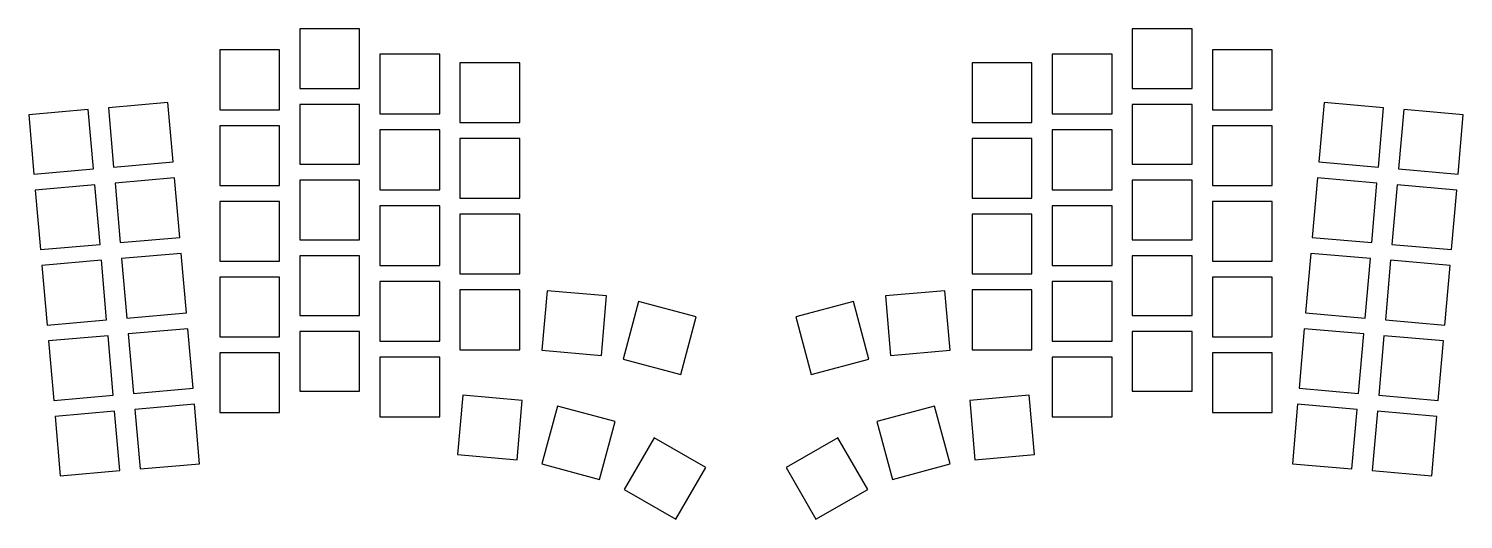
# Model space of a CAD drawing. Header units: millimetres. Extents: x 86 to 422, y -168 to -53.
import ezdxf

# ---------------------------------------------------------------- set-up
doc = ezdxf.new("R2010")
doc.units = ezdxf.units.MM

msp = doc.modelspace()

# ---------------------------------------------------------------- linework, layer by layer
for p, q in [((163.76, -52.75), (149.76, -52.75)), ((149.76, -52.75), (149.76, -66.75)), ((163.76, -66.75), (163.76, -52.75)), ((358.76, -52.75), (344.76, -52.75)), ((344.76, -52.75), (344.76, -66.75)), ((358.76, -66.75), (358.76, -52.75)), ((145.01, -57.75), (131.01, -57.75)), ((131.01, -57.75), (131.01, -71.75)), ((145.01, -71.75), (145.01, -57.75)), ((182.51, -58.75), (168.51, -58.75)), ((168.51, -58.75), (168.51, -72.75)), ((182.51, -72.75), (182.51, -58.75)), ((340.01, -58.75), (326.01, -58.75)), ((326.01, -58.75), (326.01, -72.75)), ((340.01, -72.75), (340.01, -58.75)), ((377.51, -57.75), (363.51, -57.75)), ((363.51, -57.75), (363.51, -71.75)), ((377.51, -71.75), (377.51, -57.75)), ((201.26, -60.75), (187.26, -60.75)), ((187.26, -60.75), (187.26, -74.75)), ((201.26, -74.75), (201.26, -60.75)), ((321.26, -60.75), (307.26, -60.75)), ((307.26, -60.75), (307.26, -74.75)), ((321.26, -74.75), (321.26, -60.75)), ((149.76, -66.75), (163.76, -66.75)), ((344.76, -66.75), (358.76, -66.75)), ((118.85, -70.05), (104.91, -71.27)), ((120.07, -84), (118.85, -70.05)), ((163.76, -70.5), (149.76, -70.5)), ((149.76, -70.5), (149.76, -84.5)), ((163.76, -84.5), (163.76, -70.5)), ((358.76, -70.5), (344.76, -70.5)), ((344.76, -70.5), (344.76, -84.5)), ((358.76, -84.5), (358.76, -70.5)), ((389.67, -70.05), (388.45, -84)), ((403.62, -71.27), (389.67, -70.05)), ((100.18, -71.69), (86.23, -72.91)), ((86.23, -72.91), (87.45, -86.85)), ((101.4, -85.63), (100.18, -71.69)), ((104.91, -71.27), (106.13, -85.22)), ((131.01, -71.75), (145.01, -71.75)), ((168.51, -72.75), (182.51, -72.75)), ((326.01, -72.75), (340.01, -72.75)), ((363.51, -71.75), (377.51, -71.75)), ((402.4, -85.22), (403.62, -71.27)), ((408.35, -71.69), (407.13, -85.63)), ((422.3, -72.91), (408.35, -71.69)), ((421.08, -86.85), (422.3, -72.91)), ((145.01, -75.5), (131.01, -75.5)), ((131.01, -75.5), (131.01, -89.5)), ((145.01, -89.5), (145.01, -75.5)), ((182.51, -76.5), (168.51, -76.5)), ((168.51, -76.5), (168.51, -90.5)), ((182.51, -90.5), (182.51, -76.5)), ((187.26, -74.75), (201.26, -74.75)), ((307.26, -74.75), (321.26, -74.75)), ((340.01, -76.5), (326.01, -76.5)), ((326.01, -76.5), (326.01, -90.5)), ((340.01, -90.5), (340.01, -76.5)), ((377.51, -75.5), (363.51, -75.5)), ((363.51, -75.5), (363.51, -89.5)), ((377.51, -89.5), (377.51, -75.5)), ((201.26, -78.5), (187.26, -78.5)), ((187.26, -78.5), (187.26, -92.5)), ((201.26, -92.5), (201.26, -78.5)), ((321.26, -78.5), (307.26, -78.5)), ((307.26, -78.5), (307.26, -92.5)), ((321.26, -92.5), (321.26, -78.5)), ((106.13, -85.22), (120.07, -84)), ((388.45, -84), (402.4, -85.22)), ((87.45, -86.85), (101.4, -85.63)), ((149.76, -84.5), (163.76, -84.5)), ((344.76, -84.5), (358.76, -84.5)), ((407.13, -85.63), (421.08, -86.85)), ((101.72, -89.37), (87.78, -90.59)), ((87.78, -90.59), (89, -104.54)), ((102.94, -103.32), (101.72, -89.37)), ((120.4, -87.74), (106.45, -88.96)), ((106.45, -88.96), (107.67, -102.9)), ((121.62, -101.68), (120.4, -87.74)), ((131.01, -89.5), (145.01, -89.5)), ((163.76, -88.25), (149.76, -88.25)), ((149.76, -88.25), (149.76, -102.25)), ((163.76, -102.25), (163.76, -88.25)), ((168.51, -90.5), (182.51, -90.5)), ((326.01, -90.5), (340.01, -90.5)), ((358.76, -88.25), (344.76, -88.25)), ((344.76, -88.25), (344.76, -102.25)), ((358.76, -102.25), (358.76, -88.25)), ((363.51, -89.5), (377.51, -89.5)), ((388.13, -87.74), (386.91, -101.68)), ((402.07, -88.96), (388.13, -87.74)), ((400.85, -102.9), (402.07, -88.96)), ((406.8, -89.37), (405.58, -103.32)), ((420.75, -90.59), (406.8, -89.37)), ((419.53, -104.54), (420.75, -90.59)), ((145.01, -93.25), (131.01, -93.25)), ((131.01, -93.25), (131.01, -107.25)), ((145.01, -107.25), (145.01, -93.25)), ((187.26, -92.5), (201.26, -92.5)), ((307.26, -92.5), (321.26, -92.5)), ((377.51, -93.25), (363.51, -93.25)), ((363.51, -93.25), (363.51, -107.25)), ((377.51, -107.25), (377.51, -93.25)), ((182.51, -94.25), (168.51, -94.25)), ((168.51, -94.25), (168.51, -108.25)), ((182.51, -108.25), (182.51, -94.25)), ((201.26, -96.25), (187.26, -96.25)), ((187.26, -96.25), (187.26, -110.25)), ((201.26, -110.25), (201.26, -96.25)), ((321.26, -96.25), (307.26, -96.25)), ((307.26, -96.25), (307.26, -110.25)), ((321.26, -110.25), (321.26, -96.25)), ((340.01, -94.25), (326.01, -94.25)), ((326.01, -94.25), (326.01, -108.25)), ((340.01, -108.25), (340.01, -94.25)), ((89, -104.54), (102.94, -103.32)), ((107.67, -102.9), (121.62, -101.68)), ((149.76, -102.25), (163.76, -102.25)), ((344.76, -102.25), (358.76, -102.25)), ((386.91, -101.68), (400.85, -102.9)), ((405.58, -103.32), (419.53, -104.54)), ((103.27, -107.05), (89.32, -108.27)), ((104.49, -121), (103.27, -107.05)), ((121.95, -105.42), (108, -106.64)), ((108, -106.64), (109.22, -120.58)), ((123.17, -119.36), (121.95, -105.42)), ((131.01, -107.25), (145.01, -107.25)), ((163.76, -106), (149.76, -106)), ((149.76, -106), (149.76, -120)), ((163.76, -120), (163.76, -106)), ((358.76, -106), (344.76, -106)), ((344.76, -106), (344.76, -120)), ((358.76, -120), (358.76, -106)), ((363.51, -107.25), (377.51, -107.25)), ((386.58, -105.42), (385.36, -119.36)), ((400.52, -106.64), (386.58, -105.42)), ((399.3, -120.58), (400.52, -106.64)), ((405.26, -107.05), (404.04, -121)), ((419.2, -108.27), (405.26, -107.05)), ((89.32, -108.27), (90.54, -122.22)), ((168.51, -108.25), (182.51, -108.25)), ((187.26, -110.25), (201.26, -110.25)), ((307.26, -110.25), (321.26, -110.25)), ((326.01, -108.25), (340.01, -108.25)), ((417.98, -122.22), (419.2, -108.27)), ((145.01, -111), (131.01, -111)), ((131.01, -111), (131.01, -125)), ((145.01, -125), (145.01, -111)), ((182.51, -112), (168.51, -112)), ((168.51, -112), (168.51, -126)), ((182.51, -126), (182.51, -112)), ((201.26, -114), (187.26, -114)), ((187.26, -114), (187.26, -128)), ((201.26, -128), (201.26, -114)), ((207.65, -114.17), (206.43, -128.11)), ((221.6, -115.39), (207.65, -114.17)), ((300.88, -114.17), (286.93, -115.39)), ((302.1, -128.11), (300.88, -114.17)), ((321.26, -114), (307.26, -114)), ((307.26, -114), (307.26, -128)), ((321.26, -128), (321.26, -114)), ((340.01, -112), (326.01, -112)), ((326.01, -112), (326.01, -126)), ((340.01, -126), (340.01, -112)), ((377.51, -111), (363.51, -111)), ((363.51, -111), (363.51, -125)), ((377.51, -125), (377.51, -111)), ((220.38, -129.33), (221.6, -115.39)), ((229.08, -116.69), (225.46, -130.21)), ((242.61, -120.31), (229.08, -116.69)), ((279.44, -116.69), (265.92, -120.31)), ((283.07, -130.21), (279.44, -116.69)), ((286.93, -115.39), (288.15, -129.33)), ((109.22, -120.58), (123.17, -119.36)), ((149.76, -120), (163.76, -120)), ((238.98, -133.83), (242.61, -120.31)), ((265.92, -120.31), (269.54, -133.83)), ((344.76, -120), (358.76, -120)), ((385.36, -119.36), (399.3, -120.58)), ((90.54, -122.22), (104.49, -121)), ((123.49, -123.1), (109.55, -124.32)), ((109.55, -124.32), (110.77, -138.27)), ((124.72, -137.05), (123.49, -123.1)), ((163.76, -123.75), (149.76, -123.75)), ((149.76, -123.75), (149.76, -137.75)), ((163.76, -137.75), (163.76, -123.75)), ((358.76, -123.75), (344.76, -123.75)), ((344.76, -123.75), (344.76, -137.75)), ((358.76, -137.75), (358.76, -123.75)), ((385.03, -123.1), (383.81, -137.05)), ((398.98, -124.32), (385.03, -123.1)), ((397.76, -138.27), (398.98, -124.32)), ((404.04, -121), (417.98, -122.22)), ((104.82, -124.73), (90.87, -125.95)), ((90.87, -125.95), (92.09, -139.9)), ((106.04, -138.68), (104.82, -124.73)), ((131.01, -125), (145.01, -125)), ((168.51, -126), (182.51, -126)), ((326.01, -126), (340.01, -126)), ((363.51, -125), (377.51, -125)), ((403.71, -124.73), (402.49, -138.68)), ((417.66, -125.95), (403.71, -124.73)), ((416.44, -139.9), (417.66, -125.95)), ((145.01, -128.75), (131.01, -128.75)), ((131.01, -128.75), (131.01, -142.75)), ((145.01, -142.75), (145.01, -128.75)), ((182.51, -129.75), (168.51, -129.75)), ((168.51, -129.75), (168.51, -143.75)), ((182.51, -143.75), (182.51, -129.75)), ((187.26, -128), (201.26, -128)), ((206.43, -128.11), (220.38, -129.33)), ((225.46, -130.21), (238.98, -133.83)), ((269.54, -133.83), (283.07, -130.21)), ((288.15, -129.33), (302.1, -128.11)), ((307.26, -128), (321.26, -128)), ((340.01, -129.75), (326.01, -129.75)), ((326.01, -129.75), (326.01, -143.75)), ((340.01, -143.75), (340.01, -129.75)), ((377.51, -128.75), (363.51, -128.75)), ((363.51, -128.75), (363.51, -142.75)), ((377.51, -142.75), (377.51, -128.75)), ((110.77, -138.27), (124.72, -137.05)), ((149.76, -137.75), (163.76, -137.75)), ((344.76, -137.75), (358.76, -137.75)), ((383.81, -137.05), (397.76, -138.27)), ((92.09, -139.9), (106.04, -138.68)), ((125.04, -140.78), (111.1, -142)), ((126.26, -154.73), (125.04, -140.78)), ((187.9, -138.67), (186.68, -152.61)), ((201.85, -139.89), (187.9, -138.67)), ((200.63, -153.83), (201.85, -139.89)), ((320.63, -138.67), (306.68, -139.89)), ((306.68, -139.89), (307.9, -153.83)), ((321.85, -152.61), (320.63, -138.67)), ((383.48, -140.78), (382.26, -154.73)), ((397.43, -142), (383.48, -140.78)), ((402.49, -138.68), (416.44, -139.9)), ((106.36, -142.42), (92.42, -143.64)), ((92.42, -143.64), (93.64, -157.58)), ((107.58, -156.36), (106.36, -142.42)), ((111.1, -142), (112.32, -155.95)), ((131.01, -142.75), (145.01, -142.75)), ((168.51, -143.75), (182.51, -143.75)), ((210.08, -141.25), (206.46, -154.77)), ((223.6, -144.87), (210.08, -141.25)), ((298.45, -141.25), (284.92, -144.87)), ((302.07, -154.77), (298.45, -141.25)), ((326.01, -143.75), (340.01, -143.75)), ((363.51, -142.75), (377.51, -142.75)), ((396.21, -155.95), (397.43, -142)), ((402.16, -142.42), (400.94, -156.36)), ((416.11, -143.64), (402.16, -142.42)), ((414.89, -157.58), (416.11, -143.64)), ((219.98, -158.4), (223.6, -144.87)), ((284.92, -144.87), (288.55, -158.4)), ((232.74, -148.64), (225.74, -160.77)), ((244.86, -155.64), (232.74, -148.64)), ((275.79, -148.64), (263.66, -155.64)), ((282.79, -160.77), (275.79, -148.64)), ((186.68, -152.61), (200.63, -153.83)), ((307.9, -153.83), (321.85, -152.61)), ((93.64, -157.58), (107.58, -156.36)), ((112.32, -155.95), (126.26, -154.73)), ((206.46, -154.77), (219.98, -158.4)), ((237.86, -167.77), (244.86, -155.64)), ((263.66, -155.64), (270.66, -167.77)), ((288.55, -158.4), (302.07, -154.77)), ((382.26, -154.73), (396.21, -155.95)), ((400.94, -156.36), (414.89, -157.58)), ((225.74, -160.77), (237.86, -167.77)), ((270.66, -167.77), (282.79, -160.77))]:
    msp.add_line(p, q)

doc.saveas('drawing.dxf')
